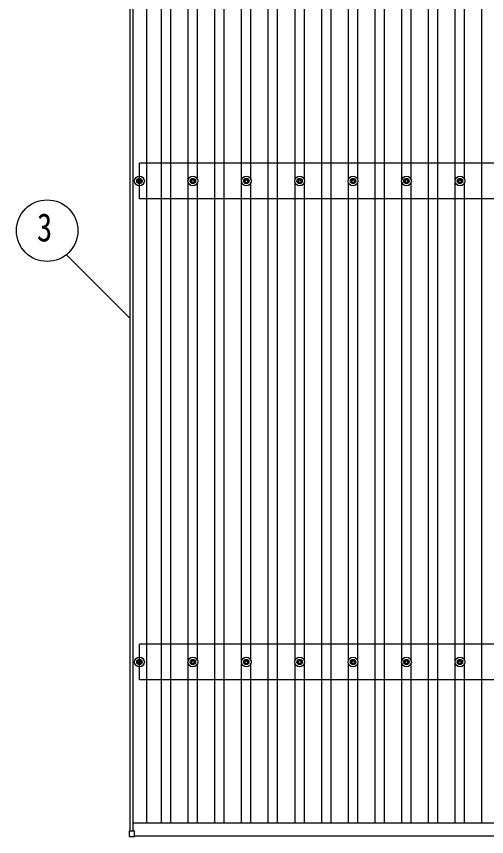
# Model space of a CAD drawing. Units: millimetres, scale not verified. Extents: x -16820 to 16820, y -11880 to 11880.
# Drawn here: x -12876 to -11115, y 2855 to 5925 of the extents above; entities that cross this region are included whole.
import ezdxf
from ezdxf.enums import TextEntityAlignment as Align

# ---------------------------------------------------------------- set-up
doc = ezdxf.new("R2010")
doc.units = ezdxf.units.MM
doc.header["$LTSCALE"] = 50
for name, color, linetype in [('0-4_YKK_13', 4, 'Continuous'), ('0-5_YKK_A1', 4, 'Continuous'), ('0-6_YKK_D', 6, 'Continuous')]:
    doc.layers.add(name, color=color, linetype=linetype)
doc.styles.add('ＭＳ ゴシック', font='')
doc.styles.get('ＭＳ ゴシック').set_extended_font_data('MS Gothic')

msp = doc.modelspace()

# ---------------------------------------------------------------- linework, layer by layer
at = {"layer": '0-4_YKK_13'}
for p, q in [((-12425.42, 5310.11), (-12421, 5310.11)), ((-12417.17, 5318.36), (-12417.17, 5313.95)), ((-12413.67, 5318.36), (-12413.67, 5313.95)), ((-12409.84, 5310.11), (-12405.42, 5310.11)), ((-12225.42, 5310.11), (-12221, 5310.11)), ((-12217.17, 5318.36), (-12217.17, 5313.95)), ((-12213.67, 5318.36), (-12213.67, 5313.95)), ((-12209.84, 5310.11), (-12205.42, 5310.11)), ((-12025.42, 5310.11), (-12021.01, 5310.11)), ((-12017.17, 5318.36), (-12017.17, 5313.95)), ((-12013.67, 5318.36), (-12013.67, 5313.95)), ((-12009.84, 5310.11), (-12005.43, 5310.11)), ((-11825.42, 5310.11), (-11821.01, 5310.11)), ((-11817.17, 5318.36), (-11817.17, 5313.95)), ((-11813.67, 5318.36), (-11813.67, 5313.95)), ((-11809.84, 5310.11), (-11805.43, 5310.11)), ((-11625.42, 5310.11), (-11621.01, 5310.11)), ((-11617.17, 5318.36), (-11617.17, 5313.95)), ((-11613.67, 5318.36), (-11613.67, 5313.95)), ((-11609.84, 5310.11), (-11605.43, 5310.11)), ((-11425.42, 5310.11), (-11421.01, 5310.11)), ((-11417.17, 5318.36), (-11417.17, 5313.95)), ((-11413.67, 5318.36), (-11413.67, 5313.95)), ((-11409.84, 5310.11), (-11405.43, 5310.11)), ((-11225.42, 5310.11), (-11221.01, 5310.11)), ((-11217.17, 5318.36), (-11217.17, 5313.95)), ((-11213.67, 5318.36), (-11213.67, 5313.95)), ((-11209.84, 5310.11), (-11205.43, 5310.11)), ((-12425.42, 5306.61), (-12421, 5306.61)), ((-12417.17, 5302.78), (-12417.17, 5298.37)), ((-12413.67, 5302.78), (-12413.67, 5298.37)), ((-12409.84, 5306.61), (-12405.42, 5306.61)), ((-12225.42, 5306.61), (-12221, 5306.61)), ((-12217.17, 5302.78), (-12217.17, 5298.37)), ((-12213.67, 5302.78), (-12213.67, 5298.37)), ((-12209.84, 5306.61), (-12205.42, 5306.61)), ((-12025.42, 5306.61), (-12021.01, 5306.61)), ((-12017.17, 5302.78), (-12017.17, 5298.37)), ((-12013.67, 5302.78), (-12013.67, 5298.37)), ((-12009.84, 5306.61), (-12005.43, 5306.61)), ((-11825.42, 5306.61), (-11821.01, 5306.61)), ((-11817.17, 5302.78), (-11817.17, 5298.37)), ((-11813.67, 5302.78), (-11813.67, 5298.37)), ((-11809.84, 5306.61), (-11805.43, 5306.61)), ((-11625.42, 5306.61), (-11621.01, 5306.61)), ((-11617.17, 5302.78), (-11617.17, 5298.37)), ((-11613.67, 5302.78), (-11613.67, 5298.37)), ((-11609.84, 5306.61), (-11605.43, 5306.61)), ((-11425.42, 5306.61), (-11421.01, 5306.61)), ((-11417.17, 5302.78), (-11417.17, 5298.37)), ((-11413.67, 5302.78), (-11413.67, 5298.37)), ((-11409.84, 5306.61), (-11405.43, 5306.61)), ((-11225.42, 5306.61), (-11221.01, 5306.61)), ((-11217.17, 5302.78), (-11217.17, 5298.37)), ((-11213.67, 5302.78), (-11213.67, 5298.37)), ((-11209.84, 5306.61), (-11205.43, 5306.61)), ((-12425.42, 3510.11), (-12421, 3510.11)), ((-12425.42, 3506.61), (-12421, 3506.61)), ((-12417.17, 3518.36), (-12417.17, 3513.95)), ((-12417.17, 3502.78), (-12417.17, 3498.37)), ((-12413.67, 3518.36), (-12413.67, 3513.95)), ((-12413.67, 3502.78), (-12413.67, 3498.37)), ((-12409.84, 3510.11), (-12405.42, 3510.11)), ((-12409.84, 3506.61), (-12405.42, 3506.61)), ((-12225.42, 3510.11), (-12221, 3510.11)), ((-12225.42, 3506.61), (-12221, 3506.61)), ((-12217.17, 3518.36), (-12217.17, 3513.95)), ((-12217.17, 3502.78), (-12217.17, 3498.37)), ((-12213.67, 3518.36), (-12213.67, 3513.95)), ((-12213.67, 3502.78), (-12213.67, 3498.37)), ((-12209.84, 3510.11), (-12205.42, 3510.11)), ((-12209.84, 3506.61), (-12205.42, 3506.61)), ((-12025.42, 3510.11), (-12021.01, 3510.11)), ((-12025.42, 3506.61), (-12021.01, 3506.61)), ((-12017.17, 3518.36), (-12017.17, 3513.95)), ((-12017.17, 3502.78), (-12017.17, 3498.37)), ((-12013.67, 3518.36), (-12013.67, 3513.95)), ((-12013.67, 3502.78), (-12013.67, 3498.37)), ((-12009.84, 3510.11), (-12005.43, 3510.11)), ((-12009.84, 3506.61), (-12005.43, 3506.61)), ((-11825.42, 3510.11), (-11821.01, 3510.11)), ((-11825.42, 3506.61), (-11821.01, 3506.61)), ((-11817.17, 3518.36), (-11817.17, 3513.95)), ((-11817.17, 3502.78), (-11817.17, 3498.37)), ((-11813.67, 3518.36), (-11813.67, 3513.95)), ((-11813.67, 3502.78), (-11813.67, 3498.37)), ((-11809.84, 3510.11), (-11805.43, 3510.11)), ((-11809.84, 3506.61), (-11805.43, 3506.61)), ((-11625.42, 3510.11), (-11621.01, 3510.11)), ((-11625.42, 3506.61), (-11621.01, 3506.61)), ((-11617.17, 3518.36), (-11617.17, 3513.95)), ((-11617.17, 3502.78), (-11617.17, 3498.37)), ((-11613.67, 3518.36), (-11613.67, 3513.95)), ((-11613.67, 3502.78), (-11613.67, 3498.37)), ((-11609.84, 3510.11), (-11605.43, 3510.11)), ((-11609.84, 3506.61), (-11605.43, 3506.61)), ((-11425.42, 3510.11), (-11421.01, 3510.11)), ((-11425.42, 3506.61), (-11421.01, 3506.61)), ((-11417.17, 3518.36), (-11417.17, 3513.95)), ((-11417.17, 3502.78), (-11417.17, 3498.37)), ((-11413.67, 3518.36), (-11413.67, 3513.95)), ((-11413.67, 3502.78), (-11413.67, 3498.37)), ((-11409.84, 3510.11), (-11405.43, 3510.11)), ((-11409.84, 3506.61), (-11405.43, 3506.61)), ((-11225.42, 3510.11), (-11221.01, 3510.11)), ((-11225.42, 3506.61), (-11221.01, 3506.61)), ((-11217.17, 3518.36), (-11217.17, 3513.95)), ((-11217.17, 3502.78), (-11217.17, 3498.37)), ((-11213.67, 3518.36), (-11213.67, 3513.95)), ((-11213.67, 3502.78), (-11213.67, 3498.37)), ((-11209.84, 3510.11), (-11205.43, 3510.11)), ((-11209.84, 3506.61), (-11205.43, 3506.61)), ((-12453.72, 2874.26), (-12453.72, 2856.26)), ((-12434.72, 2875.26), (-12452.72, 2875.26)), ((-12452.72, 2855.26), (-12434.72, 2855.26)), ((-12433.72, 2856.26), (-12433.72, 2874.26))]:
    msp.add_line(p, q, dxfattribs=at)
for centre, radius in [((-12415.42, 5308.36), 18.25), ((-12415.42, 5308.36), 10.15), ((-12415.42, 5308.36), 5.85), ((-12415.42, 5308.36), 5.25), ((-12215.42, 5308.36), 18.25), ((-12215.42, 5308.36), 10.15), ((-12215.42, 5308.36), 5.85), ((-12215.42, 5308.36), 5.25), ((-12015.42, 5308.36), 18.25), ((-12015.42, 5308.36), 10.15), ((-12015.42, 5308.36), 5.85), ((-12015.42, 5308.36), 5.25), ((-11815.42, 5308.36), 18.25), ((-11815.42, 5308.36), 10.15), ((-11815.42, 5308.36), 5.85), ((-11815.42, 5308.36), 5.25), ((-11615.42, 5308.36), 18.25), ((-11615.42, 5308.36), 10.15), ((-11615.42, 5308.36), 5.85), ((-11615.42, 5308.36), 5.25), ((-11415.42, 5308.36), 18.25), ((-11415.42, 5308.36), 10.15), ((-11415.42, 5308.36), 5.85), ((-11415.42, 5308.36), 5.25), ((-11215.42, 5308.36), 18.25), ((-11215.42, 5308.36), 10.15), ((-11215.42, 5308.36), 5.85), ((-11215.42, 5308.36), 5.25), ((-12415.42, 3508.36), 18.25), ((-12415.42, 3508.36), 10.15), ((-12415.42, 3508.36), 5.85), ((-12415.42, 3508.36), 5.25), ((-12215.42, 3508.36), 18.25), ((-12215.42, 3508.36), 10.15), ((-12215.42, 3508.36), 5.85), ((-12215.42, 3508.36), 5.25), ((-12015.42, 3508.36), 18.25), ((-12015.42, 3508.36), 10.15), ((-12015.42, 3508.36), 5.85), ((-12015.42, 3508.36), 5.25), ((-11815.42, 3508.36), 18.25), ((-11815.42, 3508.36), 10.15), ((-11815.42, 3508.36), 5.85), ((-11815.42, 3508.36), 5.25), ((-11615.42, 3508.36), 18.25), ((-11615.42, 3508.36), 10.15), ((-11615.42, 3508.36), 5.85), ((-11615.42, 3508.36), 5.25), ((-11415.42, 3508.36), 18.25), ((-11415.42, 3508.36), 10.15), ((-11415.42, 3508.36), 5.85), ((-11415.42, 3508.36), 5.25), ((-11215.42, 3508.36), 18.25), ((-11215.42, 3508.36), 10.15), ((-11215.42, 3508.36), 5.85), ((-11215.42, 3508.36), 5.25)]:
    msp.add_circle(centre, radius, dxfattribs=at)
for centre, start, end in [((-12452.72, 2874.26), 90, 180), ((-12452.72, 2856.26), 180, 270), ((-12434.72, 2874.26), 0, 90), ((-12434.72, 2856.26), 270, 0)]:
    msp.add_arc(centre, 1, start, end, dxfattribs=at)
at = {"layer": '0-5_YKK_A1'}
for p, q in [((-12388.92, 9507.21), (-12388.92, 2906.55)), ((-12332.92, 2906.55), (-12332.92, 9507.21)), ((-12297.92, 2906.55), (-12297.92, 9507.21)), ((-12132.92, 2906.55), (-12132.92, 9507.21)), ((-12097.92, 2906.55), (-12097.92, 9507.21)), ((-11932.92, 2906.55), (-11932.92, 9507.21)), ((-11897.92, 2906.55), (-11897.92, 9507.21)), ((-11732.92, 2906.55), (-11732.92, 9507.21)), ((-11697.92, 2906.55), (-11697.92, 9507.21)), ((-11532.92, 2906.55), (-11532.92, 9507.21)), ((-11497.92, 2906.55), (-11497.92, 9507.21)), ((-11332.92, 2906.55), (-11332.92, 9507.21)), ((-11297.92, 2906.55), (-11297.92, 9507.21)), ((-11132.92, 2906.55), (-11132.92, 9507.21)), ((-12450.42, 2875.26), (-12450.42, 8263.09)), ((-12438.42, 2875.26), (-12438.42, 8248.09)), ((-12232.92, 5313.54), (-12232.92, 7103.19)), ((-12197.92, 5313.54), (-12197.92, 7103.19)), ((-12032.92, 5313.55), (-12032.92, 7103.18)), ((-11997.92, 5313.53), (-11997.92, 7103.2)), ((-11832.92, 5313.55), (-11832.92, 7103.18)), ((-11797.92, 5313.53), (-11797.92, 7103.2)), ((-11632.92, 5313.55), (-11632.92, 7103.18)), ((-11597.92, 5313.53), (-11597.92, 7103.2)), ((-11432.92, 5313.55), (-11432.92, 7103.18)), ((-11397.92, 5313.53), (-11397.92, 7103.2)), ((-11232.92, 5313.55), (-11232.92, 7103.18)), ((-11197.92, 5313.53), (-11197.92, 7103.2)), ((-9415.42, 5375.36), (-12415.42, 5375.36)), ((-12415.42, 5241.36), (-12415.42, 5375.36)), ((-12232.92, 3513.54), (-12232.92, 5303.19)), ((-12197.92, 3513.54), (-12197.92, 5303.19)), ((-12032.92, 3513.54), (-12032.92, 5303.18)), ((-11997.92, 3513.54), (-11997.92, 5303.2)), ((-11832.92, 3513.54), (-11832.92, 5303.18)), ((-11797.92, 3513.54), (-11797.92, 5303.2)), ((-11632.92, 3513.54), (-11632.92, 5303.18)), ((-11597.92, 3513.54), (-11597.92, 5303.2)), ((-11432.92, 3513.54), (-11432.92, 5303.18)), ((-11397.92, 3513.54), (-11397.92, 5303.2)), ((-11232.92, 3513.54), (-11232.92, 5303.18)), ((-11197.92, 3513.54), (-11197.92, 5303.2)), ((-9415.42, 5241.36), (-12415.42, 5241.36)), ((-9415.42, 3575.36), (-12415.42, 3575.36)), ((-12415.42, 3441.36), (-12415.42, 3575.36)), ((-12232.92, 2906.55), (-12232.92, 3503.19)), ((-12197.92, 2906.55), (-12197.92, 3503.19)), ((-12032.92, 2906.55), (-12032.92, 3503.19)), ((-11997.92, 2906.55), (-11997.92, 3503.19)), ((-11832.92, 2906.55), (-11832.92, 3503.19)), ((-11797.92, 2906.55), (-11797.92, 3503.19)), ((-11632.92, 2906.55), (-11632.92, 3503.19)), ((-11597.92, 2906.55), (-11597.92, 3503.19)), ((-11432.92, 2906.55), (-11432.92, 3503.19)), ((-11397.92, 2906.55), (-11397.92, 3503.19)), ((-11232.92, 2906.55), (-11232.92, 3503.19)), ((-11197.92, 2906.55), (-11197.92, 3503.19)), ((-9415.42, 3441.36), (-12415.42, 3441.36)), ((-12438.42, 2906.55), (-9392.42, 2906.55)), ((-12433.72, 2858.56), (-9397.12, 2858.56))]:
    msp.add_line(p, q, dxfattribs=at)
at = {"layer": '0-6_YKK_D'}
msp.add_line((-12689.13, 5032.76), (-12451.07, 4794.7), dxfattribs=at)
msp.add_circle((-12761.09, 5122.73), 115.2, dxfattribs=at)

# ---------------------------------------------------------------- texts
at = {"layer": '0-6_YKK_D', "style": 'ＭＳ ゴシック', "width": 0.8}
msp.add_text('3', height=105.6, dxfattribs=at).set_placement((-12799.49, 5050.73), align=Align.BOTTOM_LEFT)

doc.saveas('drawing.dxf')
